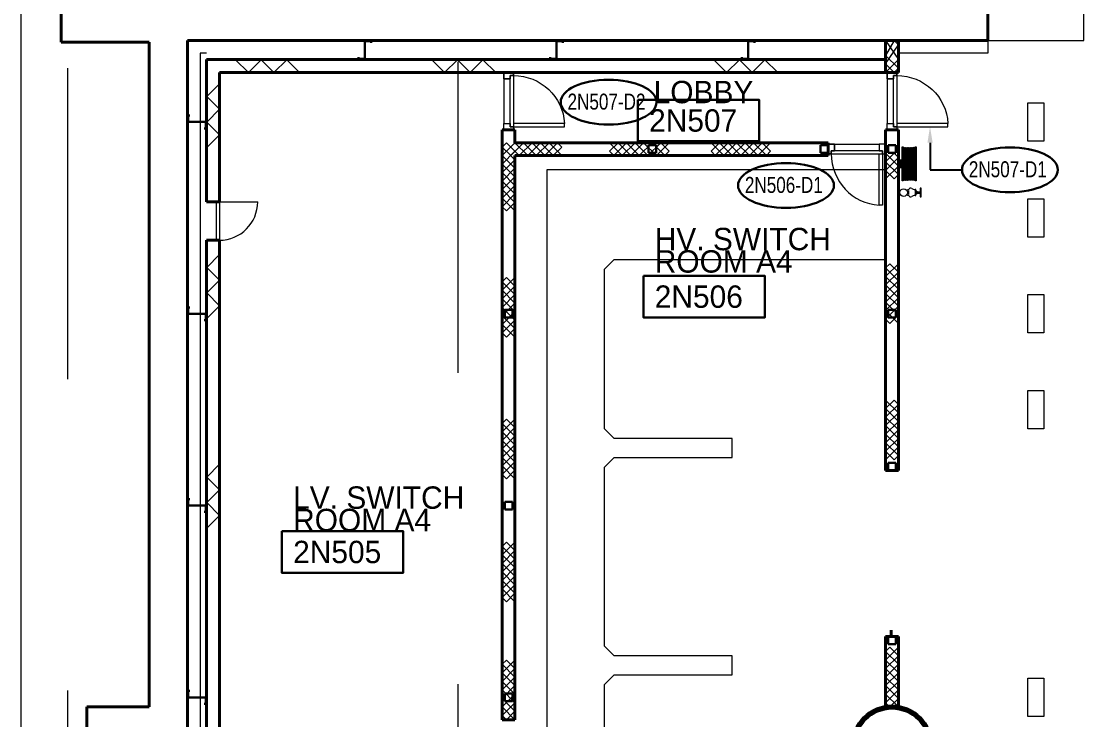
# Model space of a CAD drawing. Header units: metres. Extents: x 1807 to 3745, y 842 to 1968.
# Drawn here: x 3364.38 to 3381, y 1644.4 to 1655.33 of the extents above; entities that cross this region are included whole.
import ezdxf
from ezdxf import colors
from ezdxf.entities.mleader import LeaderData, LeaderLine
from ezdxf.enums import TextEntityAlignment as Align
from ezdxf.math import Vec2, Vec3

# ---------------------------------------------------------------- set-up
doc = ezdxf.new("R2010")
doc.units = ezdxf.units.M
doc.header["$MEASUREMENT"] = 0
for name, pattern in [('DGN1', [7.299439, 0, -7.299439]), ('DGN2', [9.732586, 4.866293, -4.866293]), ('DGN6', [18.248598, 0, -3.64972, 7.299439, -3.64972, 0, -3.64972])]:
    doc.linetypes.add(name, pattern=pattern)
doc.layers.get('0').update_dxf_attribs({"lineweight": 0})
for name, color, linetype, lineweight in [('Level 1', 7, 'Continuous', 0), ('Level 31', 7, 'Continuous', 0), ('Level 33', 7, 'Continuous', 0), ('Primary Door', 7, 'Continuous', 0), ('TRIRIGA DOOR BOX', 7, 'Continuous', 0)]:
    doc.layers.add(name, color=color, linetype=linetype, lineweight=lineweight)
doc.styles.add('Style-CHAR_FAST_FONT', font='CHAR_FAST_FONT.shx', dxfattribs={"height": 0.2})

# ---------------------------------------------------------------- blocks, each defined once
blk = doc.blocks.new('AnonymusCell_2')
at = {"layer": 'Primary Door', "color": 7, "linetype": 'Continuous', "lineweight": 30}
blk.add_ellipse((0, 0), major_axis=(0.75, 0), ratio=0.466667, dxfattribs=at)
at = {"layer": 'Primary Door', "color": 7, "linetype": 'Continuous', "lineweight": 30, "style": 'Style-CHAR_FAST_FONT', "width": 0.799986}
blk.add_text('2N507-D2', height=0.25, dxfattribs=at).set_placement((-0.643, 0.133), align=Align.TOP_LEFT)
blk = doc.blocks.new('AnonymusCell_4')
at = {"layer": 'Primary Door', "color": 7, "linetype": 'Continuous', "lineweight": 30}
blk.add_ellipse((0, 0), major_axis=(0.75, 0), ratio=0.466667, dxfattribs=at)
at = {"layer": 'Primary Door', "color": 7, "linetype": 'Continuous', "lineweight": 30, "style": 'Style-CHAR_FAST_FONT', "width": 0.799986}
blk.add_text('2N506-D1', height=0.25, dxfattribs=at).set_placement((-0.643, 0.133), align=Align.TOP_LEFT)
blk = doc.blocks.new('AnonymusCell_6')
at = {"layer": 'Primary Door', "color": 7, "linetype": 'Continuous', "lineweight": 30}
blk.add_ellipse((0, 0), major_axis=(0.75, 0), ratio=0.466667, dxfattribs=at)
at = {"layer": 'Primary Door', "color": 7, "linetype": 'Continuous', "lineweight": 30, "style": 'Style-CHAR_FAST_FONT', "width": 0.799986}
blk.add_text('2N507-D1', height=0.25, dxfattribs=at).set_placement((-0.643, 0.133), align=Align.TOP_LEFT)

msp = doc.modelspace()

# ---------------------------------------------------------------- linework, layer by layer
at = {"layer": 'Level 1', "color": 7, "linetype": 'DGN2', "lineweight": 0}
for p, q in [((3371.21, 1542.766), (3371.21, 1765.49)), ((3367.475, 1652.5), (3368.075, 1652.5))]:
    msp.add_line(p, q, dxfattribs=at)
at = {"layer": 'Level 1', "color": 7, "linetype": 'DGN2', "lineweight": 13}
msp.add_line((3365.1, 1761.65), (3365.1, 1536.741), dxfattribs=at)
at = {"layer": 'Level 1', "color": 7, "linetype": 'Continuous', "lineweight": 40}
for p, q in [((3379.5, 1754.682), (3379.5, 1655.025)), ((3365, 1655), (3365, 1657)), ((3379.5, 1655.025), (3366.975, 1655.025)), ((3366.975, 1655.025), (3366.975, 1536.2)), ((3377.9, 1655.025), (3378.1, 1655.025)), ((3377.9, 1655.025), (3377.9, 1654.525)), ((3378.1, 1655.025), (3378.1, 1654.525)), ((3366.375, 1655), (3365, 1655)), ((3366.375, 1644.6), (3366.375, 1655)), ((3367.275, 1654.725), (3367.275, 1652.5)), ((3377.9, 1654.725), (3367.275, 1654.725)), ((3378.1, 1654.525), (3367.475, 1654.525)), ((3367.475, 1654.525), (3367.475, 1652.5)), ((3377.9, 1654.525), (3378.1, 1654.525)), ((3371.9, 1644.4), (3371.9, 1653.625)), ((3372.1, 1653.625), (3371.9, 1653.625)), ((3372.1, 1653.625), (3372.1, 1653.425)), ((3377.9, 1653.625), (3378.1, 1653.625)), ((3377.9, 1653.625), (3377.9, 1648.3)), ((3378.1, 1653.625), (3378.1, 1648.3)), ((3377, 1653.425), (3372.1, 1653.425)), ((3377, 1653.425), (3377, 1653.225)), ((3377, 1653.225), (3372.1, 1653.225)), ((3372.1, 1644.4), (3372.1, 1653.225)), ((3367.475, 1652.5), (3367.275, 1652.5)), ((3367.475, 1651.9), (3367.275, 1651.9)), ((3367.275, 1651.9), (3367.275, 1632.1)), ((3367.475, 1651.9), (3367.475, 1632.1)), ((3377.9, 1648.3), (3378.1, 1648.3)), ((3377.9, 1645.7), (3378.1, 1645.7)), ((3377.9, 1645.7), (3377.9, 1644.6)), ((3378.1, 1645.7), (3378.1, 1644.6)), ((3365.4, 1644.6), (3366.375, 1644.6)), ((3365.4, 1643.4), (3365.4, 1644.6)), ((3377.9, 1644.6), (3378.1, 1644.6)), ((3371.9, 1644.4), (3372.1, 1644.4))]:
    msp.add_line(p, q, dxfattribs=at)
at = {"layer": 'Level 1', "color": 7, "linetype": 'Continuous', "lineweight": 0}
for p, q in [((3381, 1655.025), (3381, 1750.467)), ((3377.9, 1655.025), (3378.1, 1654.725)), ((3378.033, 1655.025), (3377.9, 1654.792)), ((3378.1, 1654.958), (3378.033, 1655.025)), ((3379.5, 1655.025), (3381, 1655.025)), ((3379.5, 1655.025), (3379.5, 1654.825)), ((3377.9, 1654.658), (3378.1, 1654.958)), ((3367.275, 1654.825), (3367.175, 1654.825)), ((3367.175, 1654.825), (3367.175, 1632.1)), ((3367.729, 1654.722), (3367.929, 1654.522)), ((3367.929, 1654.522), (3368.129, 1654.722)), ((3368.129, 1654.722), (3368.329, 1654.522)), ((3368.329, 1654.522), (3368.529, 1654.722)), ((3368.529, 1654.722), (3368.729, 1654.522)), ((3370.8, 1654.722), (3371, 1654.522)), ((3371, 1654.522), (3371.2, 1654.722)), ((3371.2, 1654.722), (3371.4, 1654.522)), ((3371.4, 1654.522), (3371.6, 1654.722)), ((3371.6, 1654.722), (3371.8, 1654.522)), ((3375.212, 1654.722), (3375.412, 1654.522)), ((3375.412, 1654.522), (3375.612, 1654.722)), ((3375.612, 1654.722), (3375.812, 1654.522)), ((3375.812, 1654.522), (3376.012, 1654.722)), ((3376.012, 1654.722), (3376.212, 1654.522)), ((3377.9, 1654.792), (3378.1, 1654.592)), ((3378.1, 1654.725), (3377.9, 1654.525)), ((3379.5, 1654.825), (3378.1, 1654.825)), ((3372.075, 1654.525), (3371.925, 1654.525)), ((3371.925, 1654.525), (3371.925, 1654.425)), ((3371.925, 1654.525), (3372.075, 1654.525)), ((3371.925, 1654.425), (3371.925, 1654.525)), ((3372.075, 1654.475), (3372.075, 1654.525)), ((3372.075, 1654.525), (3372.075, 1654.475)), ((3378.033, 1654.525), (3377.9, 1654.658)), ((3378.075, 1654.525), (3377.925, 1654.525)), ((3377.925, 1654.525), (3377.925, 1654.425)), ((3377.925, 1654.525), (3378.075, 1654.525)), ((3377.925, 1654.425), (3377.925, 1654.525)), ((3378.1, 1654.592), (3378.033, 1654.525)), ((3378.075, 1654.475), (3378.075, 1654.525)), ((3378.075, 1654.525), (3378.075, 1654.475)), ((3371.925, 1654.425), (3371.925, 1653.725)), ((3371.925, 1654.425), (3372.025, 1654.425)), ((3372.025, 1654.425), (3371.925, 1654.425)), ((3372.025, 1654.425), (3372.025, 1654.475)), ((3372.025, 1654.475), (3372.075, 1654.475)), ((3372.075, 1654.475), (3372.025, 1654.475)), ((3372.025, 1654.475), (3372.025, 1654.425)), ((3372.025, 1653.675), (3372.025, 1654.475)), ((3372.025, 1654.475), (3372.075, 1654.475)), ((3372.075, 1654.475), (3372.075, 1653.675)), ((3377.925, 1654.425), (3377.925, 1653.725)), ((3377.925, 1654.425), (3378.025, 1654.425)), ((3378.025, 1654.425), (3377.925, 1654.425)), ((3378.025, 1654.425), (3378.025, 1654.475)), ((3378.025, 1654.475), (3378.075, 1654.475)), ((3378.075, 1654.475), (3378.025, 1654.475)), ((3378.025, 1654.475), (3378.025, 1654.425)), ((3378.025, 1653.675), (3378.025, 1654.475)), ((3378.025, 1654.475), (3378.075, 1654.475)), ((3378.075, 1654.475), (3378.075, 1653.675)), ((3367.477, 1654.348), (3367.277, 1654.148)), ((3367.277, 1654.148), (3367.477, 1653.948)), ((3380.125, 1654.05), (3380.375, 1654.05)), ((3380.125, 1653.45), (3380.125, 1654.05)), ((3380.375, 1654.05), (3380.375, 1653.45)), ((3367.477, 1653.948), (3367.277, 1653.748)), ((3367.277, 1653.748), (3367.477, 1653.548)), ((3371.925, 1653.625), (3371.925, 1653.725)), ((3371.925, 1653.725), (3372.025, 1653.725)), ((3371.925, 1653.725), (3372.025, 1653.725)), ((3371.925, 1653.625), (3371.925, 1653.725)), ((3372.025, 1653.725), (3372.025, 1653.675)), ((3372.025, 1653.725), (3372.025, 1653.675)), ((3372.875, 1653.725), (3372.075, 1653.725)), ((3372.075, 1653.725), (3372.075, 1653.675)), ((3372.875, 1653.675), (3372.875, 1653.725)), ((3377.925, 1653.625), (3377.925, 1653.725)), ((3377.925, 1653.725), (3378.025, 1653.725)), ((3377.925, 1653.725), (3378.025, 1653.725)), ((3377.925, 1653.625), (3377.925, 1653.725)), ((3378.025, 1653.725), (3378.025, 1653.675)), ((3378.025, 1653.725), (3378.025, 1653.675)), ((3378.875, 1653.725), (3378.075, 1653.725)), ((3378.075, 1653.725), (3378.075, 1653.675)), ((3378.875, 1653.675), (3378.875, 1653.725)), ((3367.477, 1653.548), (3367.277, 1653.348)), ((3372.075, 1653.625), (3371.925, 1653.625)), ((3372.075, 1653.625), (3371.925, 1653.625)), ((3372.025, 1653.675), (3372.075, 1653.675)), ((3372.025, 1653.675), (3372.075, 1653.675)), ((3372.075, 1653.675), (3372.025, 1653.675)), ((3372.075, 1653.675), (3372.075, 1653.625)), ((3372.075, 1653.675), (3372.875, 1653.675)), ((3372.075, 1653.675), (3372.075, 1653.625)), ((3378.075, 1653.625), (3377.925, 1653.625)), ((3378.075, 1653.625), (3377.925, 1653.625)), ((3378.025, 1653.675), (3378.075, 1653.675)), ((3378.025, 1653.675), (3378.075, 1653.675)), ((3378.075, 1653.675), (3378.025, 1653.675)), ((3378.075, 1653.675), (3378.075, 1653.625)), ((3378.075, 1653.675), (3378.875, 1653.675)), ((3378.075, 1653.675), (3378.075, 1653.625)), ((3371.9, 1653.225), (3372.1, 1653.425)), ((3371.967, 1653.425), (3371.9, 1653.358)), ((3371.9, 1653.358), (3372.033, 1653.225)), ((3372.167, 1653.225), (3371.967, 1653.425)), ((3372.033, 1653.225), (3372.233, 1653.425)), ((3372.1, 1653.425), (3372.3, 1653.225)), ((3372.367, 1653.425), (3372.167, 1653.225)), ((3372.233, 1653.425), (3372.433, 1653.225)), ((3372.3, 1653.225), (3372.5, 1653.425)), ((3372.567, 1653.225), (3372.367, 1653.425)), ((3372.433, 1653.225), (3372.633, 1653.425)), ((3372.5, 1653.425), (3372.7, 1653.225)), ((3372.767, 1653.425), (3372.567, 1653.225)), ((3372.633, 1653.425), (3372.833, 1653.225)), ((3372.7, 1653.225), (3372.833, 1653.358)), ((3372.833, 1653.358), (3372.767, 1653.425)), ((3373.713, 1653.425), (3373.58, 1653.292)), ((3373.78, 1653.225), (3373.58, 1653.425)), ((3373.646, 1653.225), (3373.846, 1653.425)), ((3373.913, 1653.225), (3373.713, 1653.425)), ((3373.98, 1653.425), (3373.78, 1653.225)), ((3373.846, 1653.425), (3374.046, 1653.225)), ((3374.113, 1653.425), (3373.913, 1653.225)), ((3374.18, 1653.225), (3373.98, 1653.425)), ((3374.046, 1653.225), (3374.246, 1653.425)), ((3374.313, 1653.225), (3374.113, 1653.425)), ((3374.38, 1653.425), (3374.18, 1653.225)), ((3374.246, 1653.425), (3374.446, 1653.225)), ((3374.513, 1653.425), (3374.313, 1653.225)), ((3374.513, 1653.292), (3374.38, 1653.425)), ((3375.301, 1653.425), (3375.168, 1653.292)), ((3375.368, 1653.225), (3375.168, 1653.425)), ((3375.234, 1653.225), (3375.434, 1653.425)), ((3375.501, 1653.225), (3375.301, 1653.425)), ((3375.568, 1653.425), (3375.368, 1653.225)), ((3375.434, 1653.425), (3375.634, 1653.225)), ((3375.701, 1653.425), (3375.501, 1653.225)), ((3375.768, 1653.225), (3375.568, 1653.425)), ((3375.634, 1653.225), (3375.834, 1653.425)), ((3375.901, 1653.225), (3375.701, 1653.425)), ((3375.968, 1653.425), (3375.768, 1653.225)), ((3375.834, 1653.425), (3376.034, 1653.225)), ((3376.101, 1653.425), (3375.901, 1653.225)), ((3376.101, 1653.292), (3375.968, 1653.425)), ((3377, 1653.25), (3377, 1653.4)), ((3377, 1653.4), (3377.1, 1653.4)), ((3377, 1653.4), (3377, 1653.25)), ((3377.1, 1653.4), (3377, 1653.4)), ((3377.1, 1653.4), (3377.8, 1653.4)), ((3377.1, 1653.4), (3377.1, 1653.3)), ((3377.1, 1653.3), (3377.1, 1653.4)), ((3377.9, 1653.4), (3377.8, 1653.4)), ((3377.8, 1653.4), (3377.8, 1653.3)), ((3377.8, 1653.4), (3377.8, 1653.3)), ((3377.9, 1653.4), (3377.8, 1653.4)), ((3377.9, 1653.25), (3377.9, 1653.4)), ((3377.9, 1653.25), (3377.9, 1653.4)), ((3380.375, 1653.45), (3380.125, 1653.45)), ((3371.967, 1653.292), (3371.9, 1653.225)), ((3371.9, 1653.092), (3372.1, 1653.292)), ((3371.9, 1653.225), (3372.1, 1653.025)), ((3372.1, 1653.158), (3371.967, 1653.292)), ((3373.58, 1653.292), (3373.646, 1653.225)), ((3374.446, 1653.225), (3374.513, 1653.292)), ((3375.168, 1653.292), (3375.234, 1653.225)), ((3376.034, 1653.225), (3376.101, 1653.292)), ((3377.05, 1653.25), (3377, 1653.25)), ((3377, 1653.25), (3377.05, 1653.25)), ((3377.1, 1653.3), (3377.05, 1653.3)), ((3377.05, 1653.3), (3377.05, 1653.25)), ((3377.05, 1653.25), (3377.05, 1653.3)), ((3377.05, 1653.3), (3377.1, 1653.3)), ((3377.85, 1653.3), (3377.05, 1653.3)), ((3377.05, 1653.3), (3377.05, 1653.25)), ((3377.05, 1653.25), (3377.85, 1653.25)), ((3377.8, 1653.3), (3377.85, 1653.3)), ((3377.8, 1653.3), (3377.85, 1653.3)), ((3377.8, 1652.45), (3377.8, 1653.25)), ((3377.8, 1653.25), (3377.85, 1653.25)), ((3377.85, 1653.3), (3377.85, 1653.25)), ((3377.85, 1653.3), (3377.85, 1653.25)), ((3377.85, 1653.25), (3377.85, 1653.3)), ((3377.85, 1653.25), (3377.9, 1653.25)), ((3377.85, 1653.25), (3377.85, 1652.45)), ((3377.85, 1653.25), (3377.9, 1653.25)), ((3378.033, 1653.26), (3377.9, 1653.127)), ((3377.9, 1653.26), (3378.1, 1653.06)), ((3377.9, 1652.993), (3378.1, 1653.193)), ((3378.1, 1653.193), (3378.033, 1653.26)), ((3378.176, 1653.339), (3378.176, 1652.849)), ((3378.194, 1653.339), (3378.194, 1652.849)), ((3378.213, 1653.339), (3378.213, 1652.849)), ((3378.231, 1653.339), (3378.231, 1652.849)), ((3378.25, 1653.337), (3378.25, 1652.849)), ((3378.25, 1653.337), (3378.25, 1652.849)), ((3378.269, 1653.339), (3378.269, 1652.849)), ((3378.287, 1653.339), (3378.287, 1652.849)), ((3378.306, 1653.339), (3378.306, 1652.849)), ((3378.324, 1653.339), (3378.324, 1652.849)), ((3378.343, 1653.339), (3378.343, 1652.849)), ((3378.361, 1653.339), (3378.361, 1652.849)), ((3371.9, 1652.958), (3372.1, 1653.158)), ((3372.1, 1652.892), (3371.9, 1653.092)), ((3372.1, 1653.025), (3371.9, 1652.825)), ((3377.9, 1653.127), (3378.1, 1652.927)), ((3378.1, 1653.06), (3377.9, 1652.86)), ((3372.1, 1652.758), (3371.9, 1652.958)), ((3371.9, 1652.692), (3372.1, 1652.892)), ((3378.033, 1652.86), (3377.9, 1652.993)), ((3378.1, 1652.927), (3378.033, 1652.86)), ((3371.9, 1652.825), (3372.1, 1652.625)), ((3371.9, 1652.558), (3372.1, 1652.758)), ((3372.1, 1652.492), (3371.9, 1652.692)), ((3378.246, 1652.692), (3378.246, 1652.693)), ((3378.246, 1652.693), (3378.261, 1652.693)), ((3378.371, 1652.693), (3378.361, 1652.693)), ((3378.361, 1652.693), (3378.361, 1652.598)), ((3378.371, 1652.598), (3378.371, 1652.693)), ((3378.458, 1652.713), (3378.438, 1652.713)), ((3378.438, 1652.713), (3378.438, 1652.578)), ((3378.458, 1652.578), (3378.458, 1652.713)), ((3372.1, 1652.625), (3371.9, 1652.425)), ((3372.1, 1652.358), (3371.9, 1652.558)), ((3378.227, 1652.684), (3378.243, 1652.684)), ((3378.243, 1652.607), (3378.227, 1652.607)), ((3378.261, 1652.664), (3378.246, 1652.664)), ((3378.261, 1652.627), (3378.246, 1652.627)), ((3378.261, 1652.598), (3378.246, 1652.598)), ((3378.361, 1652.598), (3378.371, 1652.598)), ((3378.383, 1652.668), (3378.371, 1652.668)), ((3378.371, 1652.668), (3378.371, 1652.623)), ((3378.383, 1652.656), (3378.371, 1652.656)), ((3378.383, 1652.635), (3378.371, 1652.635)), ((3378.371, 1652.623), (3378.38, 1652.623)), ((3378.403, 1652.657), (3378.403, 1652.653)), ((3378.438, 1652.653), (3378.403, 1652.653)), ((3378.403, 1652.653), (3378.403, 1652.638)), ((3378.403, 1652.638), (3378.403, 1652.634)), ((3378.403, 1652.638), (3378.438, 1652.638)), ((3378.438, 1652.638), (3378.438, 1652.653)), ((3378.438, 1652.578), (3378.458, 1652.578)), ((3380.125, 1652.55), (3380.375, 1652.55)), ((3380.125, 1651.95), (3380.125, 1652.55)), ((3380.375, 1652.55), (3380.375, 1651.95)), ((3371.9, 1652.425), (3371.967, 1652.358)), ((3371.967, 1652.358), (3372.1, 1652.492)), ((3377.85, 1652.45), (3377.8, 1652.45)), ((3380.375, 1651.95), (3380.125, 1651.95)), ((3367.477, 1651.676), (3367.277, 1651.476)), ((3377.967, 1651.533), (3377.9, 1651.467)), ((3377.9, 1651.333), (3378.1, 1651.533)), ((3378.1, 1651.4), (3377.967, 1651.533)), ((3367.277, 1651.476), (3367.477, 1651.276)), ((3377.9, 1651.467), (3378.1, 1651.267)), ((3377.9, 1651.2), (3378.1, 1651.4)), ((3367.477, 1651.276), (3367.277, 1651.076)), ((3371.967, 1651.317), (3371.9, 1651.25)), ((3371.9, 1651.117), (3372.1, 1651.317)), ((3371.9, 1651.25), (3372.1, 1651.05)), ((3372.1, 1651.184), (3371.967, 1651.317)), ((3378.1, 1651.133), (3377.9, 1651.333)), ((3378.1, 1651.267), (3377.9, 1651.067)), ((3378.1, 1651), (3377.9, 1651.2)), ((3367.277, 1651.076), (3367.477, 1650.876)), ((3371.9, 1650.984), (3372.1, 1651.184)), ((3372.1, 1650.917), (3371.9, 1651.117)), ((3372.1, 1651.05), (3371.9, 1650.85)), ((3377.9, 1650.933), (3378.1, 1651.133)), ((3377.9, 1651.067), (3378.1, 1650.867)), ((3380.125, 1651.05), (3380.375, 1651.05)), ((3380.125, 1650.45), (3380.125, 1651.05)), ((3380.375, 1651.05), (3380.375, 1650.45)), ((3367.477, 1650.876), (3367.277, 1650.676)), ((3372.1, 1650.784), (3371.9, 1650.984)), ((3371.9, 1650.717), (3372.1, 1650.917)), ((3377.9, 1650.8), (3378.1, 1651)), ((3378.1, 1650.733), (3377.9, 1650.933)), ((3378.1, 1650.867), (3377.9, 1650.667)), ((3371.9, 1650.85), (3372.1, 1650.65)), ((3371.9, 1650.584), (3372.1, 1650.784)), ((3372.1, 1650.517), (3371.9, 1650.717)), ((3378.1, 1650.6), (3377.9, 1650.8)), ((3377.967, 1650.6), (3378.1, 1650.733)), ((3372.1, 1650.65), (3371.9, 1650.45)), ((3372.1, 1650.384), (3371.9, 1650.584)), ((3377.9, 1650.667), (3377.967, 1650.6)), ((3371.9, 1650.45), (3371.967, 1650.384)), ((3371.967, 1650.384), (3372.1, 1650.517)), ((3380.375, 1650.45), (3380.125, 1650.45)), ((3380.125, 1649.55), (3380.375, 1649.55)), ((3380.125, 1648.95), (3380.125, 1649.55)), ((3380.375, 1649.55), (3380.375, 1648.95)), ((3377.9, 1649.4), (3378.1, 1649.2)), ((3378.033, 1649.4), (3377.9, 1649.267)), ((3378.1, 1649.333), (3378.033, 1649.4)), ((3377.9, 1649.133), (3378.1, 1649.333)), ((3377.9, 1649.267), (3378.1, 1649.067)), ((3378.1, 1649.2), (3377.9, 1649)), ((3371.967, 1649.102), (3371.9, 1649.036)), ((3371.9, 1648.902), (3372.1, 1649.102)), ((3371.9, 1649.036), (3372.1, 1648.836)), ((3372.1, 1648.969), (3371.967, 1649.102)), ((3378.1, 1648.933), (3377.9, 1649.133)), ((3378.1, 1649.067), (3377.9, 1648.867)), ((3371.9, 1648.769), (3372.1, 1648.969)), ((3372.1, 1648.702), (3371.9, 1648.902)), ((3377.9, 1649), (3378.1, 1648.8)), ((3377.9, 1648.733), (3378.1, 1648.933)), ((3380.375, 1648.95), (3380.125, 1648.95)), ((3372.1, 1648.836), (3371.9, 1648.636)), ((3372.1, 1648.569), (3371.9, 1648.769)), ((3371.9, 1648.502), (3372.1, 1648.702)), ((3377.9, 1648.867), (3378.1, 1648.667)), ((3378.1, 1648.8), (3377.9, 1648.6)), ((3378.1, 1648.533), (3377.9, 1648.733)), ((3371.9, 1648.636), (3372.1, 1648.436)), ((3371.9, 1648.369), (3372.1, 1648.569)), ((3378.1, 1648.667), (3377.9, 1648.467)), ((3377.9, 1648.6), (3378.033, 1648.467)), ((3367.477, 1648.396), (3367.277, 1648.196)), ((3372.1, 1648.302), (3371.9, 1648.502)), ((3372.1, 1648.436), (3371.9, 1648.236)), ((3372.1, 1648.169), (3371.9, 1648.369)), ((3378.033, 1648.467), (3378.1, 1648.533)), ((3371.9, 1648.236), (3371.967, 1648.169)), ((3371.967, 1648.169), (3372.1, 1648.302)), ((3367.277, 1648.196), (3367.477, 1647.996)), ((3367.477, 1647.996), (3367.277, 1647.796)), ((3367.277, 1647.796), (3367.477, 1647.596)), ((3367.477, 1647.596), (3367.277, 1647.396)), ((3371.967, 1647.179), (3371.9, 1647.112)), ((3371.9, 1646.979), (3372.1, 1647.179)), ((3371.9, 1647.112), (3372.1, 1646.912)), ((3371.9, 1646.846), (3372.1, 1647.046)), ((3372.1, 1647.046), (3371.967, 1647.179)), ((3372.1, 1646.779), (3371.9, 1646.979)), ((3372.1, 1646.912), (3371.9, 1646.712)), ((3372.1, 1646.646), (3371.9, 1646.846)), ((3371.9, 1646.579), (3372.1, 1646.779)), ((3371.9, 1646.712), (3372.1, 1646.512)), ((3371.9, 1646.446), (3372.1, 1646.646)), ((3372.1, 1646.379), (3371.9, 1646.579)), ((3372.1, 1646.512), (3371.9, 1646.312)), ((3372.1, 1646.246), (3371.9, 1646.446)), ((3371.967, 1646.246), (3372.1, 1646.379)), ((3371.9, 1646.312), (3371.967, 1646.246)), ((3377.967, 1645.533), (3377.9, 1645.467)), ((3377.9, 1645.333), (3378.1, 1645.533)), ((3377.9, 1645.467), (3378.1, 1645.267)), ((3377.9, 1645.2), (3378.1, 1645.4)), ((3378.1, 1645.4), (3377.967, 1645.533)), ((3371.967, 1645.333), (3371.9, 1645.267)), ((3371.9, 1645.133), (3372.1, 1645.333)), ((3371.9, 1645.267), (3372.1, 1645.067)), ((3372.1, 1645.2), (3371.967, 1645.333)), ((3378.1, 1645.133), (3377.9, 1645.333)), ((3378.1, 1645.267), (3377.9, 1645.067)), ((3371.9, 1645), (3372.1, 1645.2)), ((3372.1, 1644.933), (3371.9, 1645.133)), ((3372.1, 1645.067), (3371.9, 1644.867)), ((3378.1, 1645), (3377.9, 1645.2)), ((3377.9, 1644.933), (3378.1, 1645.133)), ((3377.9, 1645.067), (3378.1, 1644.867)), ((3380.125, 1645.05), (3380.375, 1645.05)), ((3380.125, 1644.45), (3380.125, 1645.05)), ((3380.375, 1645.05), (3380.375, 1644.45)), ((3372.1, 1644.8), (3371.9, 1645)), ((3371.9, 1644.733), (3372.1, 1644.933)), ((3377.9, 1644.8), (3378.1, 1645)), ((3378.1, 1644.733), (3377.9, 1644.933)), ((3371.9, 1644.867), (3372.1, 1644.667)), ((3371.9, 1644.6), (3372.1, 1644.8)), ((3372.1, 1644.533), (3371.9, 1644.733)), ((3378.1, 1644.867), (3377.9, 1644.667)), ((3378.1, 1644.6), (3377.9, 1644.8)), ((3377.967, 1644.6), (3378.1, 1644.733)), ((3372.1, 1644.667), (3371.9, 1644.467)), ((3372.1, 1644.4), (3371.9, 1644.6)), ((3377.9, 1644.667), (3377.967, 1644.6)), ((3371.9, 1644.467), (3371.967, 1644.4)), ((3371.967, 1644.4), (3372.1, 1644.533)), ((3380.375, 1644.45), (3380.125, 1644.45))]:
    msp.add_line(p, q, dxfattribs=at)
at = {"layer": 'Level 1', "color": 7, "linetype": 'Continuous', "lineweight": 13}
for p, q in [((3364.375, 1537.239), (3364.375, 1657.425)), ((3378.158, 1652.829), (3378.158, 1653.359)), ((3378.158, 1653.359), (3378.172, 1653.359)), ((3378.172, 1653.359), (3378.172, 1652.829)), ((3378.363, 1652.829), (3378.363, 1653.359)), ((3378.363, 1653.359), (3378.378, 1653.359)), ((3378.378, 1653.359), (3378.378, 1652.829)), ((3372.6, 1653), (3372.6, 1641.7)), ((3377.9, 1653), (3372.6, 1653)), ((3377.9, 1651.6), (3377.9, 1653)), ((3378.172, 1652.829), (3378.158, 1652.829)), ((3378.378, 1652.829), (3378.363, 1652.829)), ((3367.425, 1652.5), (3367.425, 1651.9)), ((3367.475, 1652.5), (3367.475, 1651.9)), ((3373.5, 1651.45), (3373.65, 1651.6)), ((3373.65, 1651.6), (3377.9, 1651.6)), ((3373.5, 1648.95), (3373.5, 1651.45)), ((3373.65, 1648.8), (3373.5, 1648.95)), ((3375.5, 1648.8), (3373.65, 1648.8)), ((3375.5, 1648.5), (3375.5, 1648.8)), ((3373.5, 1648.35), (3373.65, 1648.5)), ((3373.65, 1648.5), (3375.5, 1648.5)), ((3373.5, 1645.55), (3373.5, 1648.35)), ((3373.65, 1645.4), (3373.5, 1645.55)), ((3375.5, 1645.4), (3373.65, 1645.4)), ((3375.5, 1645.1), (3375.5, 1645.4)), ((3373.5, 1644.95), (3373.65, 1645.1)), ((3373.65, 1645.1), (3375.5, 1645.1)), ((3373.5, 1642.15), (3373.5, 1644.95))]:
    msp.add_line(p, q, dxfattribs=at)
at = {"layer": 'Level 1', "color": 7, "linetype": 'Continuous', "lineweight": 30}
for p, q in [((3369.75, 1654.737), (3369.75, 1655.013)), ((3369.75, 1655.013), (3369.85, 1655.013)), ((3369.85, 1655.013), (3369.85, 1654.987)), ((3372.75, 1654.737), (3372.75, 1655.013)), ((3372.75, 1655.013), (3372.85, 1655.013)), ((3372.85, 1655.013), (3372.85, 1654.987)), ((3375.75, 1654.737), (3375.75, 1655.013)), ((3375.75, 1655.013), (3375.85, 1655.013)), ((3375.85, 1655.013), (3375.85, 1654.987)), ((3369.65, 1654.737), (3369.65, 1654.763)), ((3369.65, 1654.737), (3369.75, 1654.737)), ((3372.65, 1654.737), (3372.65, 1654.763)), ((3372.65, 1654.737), (3372.75, 1654.737)), ((3375.65, 1654.737), (3375.65, 1654.763)), ((3375.65, 1654.737), (3375.75, 1654.737)), ((3366.988, 1653.85), (3367.012, 1653.85)), ((3366.988, 1653.85), (3366.988, 1653.75)), ((3366.988, 1653.75), (3367.262, 1653.75)), ((3367.262, 1653.75), (3367.262, 1653.65)), ((3367.262, 1653.65), (3367.238, 1653.65)), ((3374.31, 1653.385), (3374.19, 1653.385)), ((3374.19, 1653.385), (3374.19, 1653.265)), ((3374.31, 1653.265), (3374.31, 1653.385)), ((3377, 1653.385), (3376.88, 1653.385)), ((3376.88, 1653.385), (3376.88, 1653.265)), ((3377, 1653.265), (3377, 1653.385)), ((3378.06, 1653.385), (3377.94, 1653.385)), ((3377.94, 1653.385), (3377.94, 1653.265)), ((3378.06, 1653.265), (3378.06, 1653.385)), ((3374.19, 1653.265), (3374.31, 1653.265)), ((3376.88, 1653.265), (3377, 1653.265)), ((3377.94, 1653.265), (3378.06, 1653.265)), ((3378.122, 1653.043), (3378.122, 1653.145)), ((3378.122, 1653.145), (3378.152, 1653.145)), ((3378.152, 1653.043), (3378.122, 1653.043)), ((3378.152, 1653.145), (3378.152, 1653.043)), ((3366.988, 1650.85), (3367.012, 1650.85)), ((3366.988, 1650.85), (3366.988, 1650.75)), ((3366.988, 1650.75), (3367.262, 1650.75)), ((3367.262, 1650.75), (3367.262, 1650.65)), ((3372.06, 1650.81), (3371.94, 1650.81)), ((3371.94, 1650.81), (3371.94, 1650.69)), ((3372.06, 1650.69), (3372.06, 1650.81)), ((3378.06, 1650.81), (3377.94, 1650.81)), ((3377.94, 1650.81), (3377.94, 1650.69)), ((3378.06, 1650.69), (3378.06, 1650.81)), ((3367.262, 1650.65), (3367.238, 1650.65)), ((3371.94, 1650.69), (3372.06, 1650.69)), ((3377.94, 1650.69), (3378.06, 1650.69)), ((3378.06, 1648.42), (3377.94, 1648.42)), ((3377.94, 1648.42), (3377.94, 1648.3)), ((3378.06, 1648.3), (3378.06, 1648.42)), ((3377.94, 1648.3), (3378.06, 1648.3)), ((3366.988, 1647.85), (3367.012, 1647.85)), ((3366.988, 1647.85), (3366.988, 1647.75)), ((3366.988, 1647.75), (3367.262, 1647.75)), ((3367.262, 1647.75), (3367.262, 1647.65)), ((3372.06, 1647.81), (3371.94, 1647.81)), ((3371.94, 1647.81), (3371.94, 1647.69)), ((3372.06, 1647.69), (3372.06, 1647.81)), ((3367.262, 1647.65), (3367.238, 1647.65)), ((3371.94, 1647.69), (3372.06, 1647.69)), ((3378.06, 1645.7), (3377.94, 1645.7)), ((3377.94, 1645.7), (3377.94, 1645.58)), ((3377.94, 1645.58), (3378.06, 1645.58)), ((3378.06, 1645.58), (3378.06, 1645.7)), ((3366.988, 1644.85), (3367.012, 1644.85)), ((3366.988, 1644.85), (3366.988, 1644.75)), ((3366.988, 1644.75), (3367.262, 1644.75)), ((3367.262, 1644.75), (3367.262, 1644.65)), ((3372.06, 1644.81), (3371.94, 1644.81)), ((3371.94, 1644.81), (3371.94, 1644.69)), ((3372.06, 1644.69), (3372.06, 1644.81)), ((3367.262, 1644.65), (3367.238, 1644.65)), ((3371.94, 1644.69), (3372.06, 1644.69))]:
    msp.add_line(p, q, dxfattribs=at)
at = {"layer": 'Level 1', "color": 7, "linetype": 'DGN1', "lineweight": 0}
for p, q in [((3378.152, 1653.143), (3378.359, 1653.143)), ((3378.152, 1653.046), (3378.359, 1653.046))]:
    msp.add_line(p, q, dxfattribs=at)
at = {"layer": 'Level 1', "color": 7, "linetype": 'DGN6', "lineweight": 40}
msp.add_line((3377.988, 1645.7), (3377.988, 1648.3), dxfattribs=at)
at = {"layer": 'Level 1', "color": 7, "linetype": 'Continuous', "lineweight": 13}
msp.add_circle((3378.181, 1652.646), 0.06, dxfattribs=at)
at = {"layer": 'Level 1', "color": 7, "linetype": 'Continuous', "lineweight": 70}
msp.add_circle((3378, 1644), 0.6, dxfattribs=at)
at = {"layer": 'Level 1', "color": 7, "linetype": 'Continuous', "lineweight": 0}
for centre, radius, start, end in [((3378.283, 1652.679), 0.04, 158.767, 201.233), ((3378.292, 1652.68), 0.0339, 61.1573, 156.7573), ((3378.223, 1652.679), 0.04, 338.767, 21.233), ((3378.357, 1652.773), 0.0799, 232.5986, 272.7841), ((3378.313, 1652.646), 0.0701, 164.7036, 195.2964), ((3378.283, 1652.613), 0.04, 158.767, 201.233), ((3378.193, 1652.646), 0.0701, 344.7036, 15.2964), ((3378.223, 1652.613), 0.04, 338.767, 21.233), ((3378.292, 1652.612), 0.0339, 203.2427, 298.8427), ((3378.357, 1652.518), 0.0799, 87.2159, 127.4014), ((3378.381, 1652.629), 0.00618, 256.1244, 76.1244), ((3378.381, 1652.662), 0.00618, 283.8756, 76.1244), ((3378.376, 1652.646), 0.0127, 304.4192, 55.5808), ((3378.402, 1652.678), 0.0205, 219.866, 270.7387), ((3378.402, 1652.613), 0.0205, 89.2613, 140.134)]:
    msp.add_arc(centre, radius, start, end, dxfattribs=at)
at = {"layer": 'Level 1', "color": 7, "linetype": 'DGN2', "lineweight": 0}
msp.add_arc((3367.475, 1652.5), 0.6, 270, 0, dxfattribs=at)
at = {"layer": 'Level 1', "color": 7, "linetype": 'Continuous', "lineweight": 0, "extrusion": (0, 0, -1)}
for centre, major_axis, ratio, start_param, end_param in [((3372.075, 1653.689), (0.8, 0), 0.982543, -1.570796, -0.045423), ((3378.075, 1653.689), (0.8, 0), 0.982543, -1.570796, -0.045423), ((3378.185, 1653.333), (0, -0.017), 0.578812, 1.981756, 4.478097), ((3378.203, 1653.333), (0, -0.017), 0.578812, 1.981756, 4.478097), ((3378.222, 1653.333), (0, -0.017), 0.578812, 1.981756, 4.478097), ((3378.24, 1653.333), (0, -0.017), 0.578812, 1.981756, 4.478097), ((3378.26, 1652.856), (0, 0.017), 0.578813, 1.981756, 4.478097), ((3378.278, 1652.856), (0, 0.017), 0.578813, 1.981756, 4.478097), ((3378.297, 1652.856), (0, 0.017), 0.578813, 1.981756, 4.478097), ((3378.315, 1652.856), (0, 0.017), 0.578813, 1.981756, 4.478097), ((3378.334, 1652.856), (0, 0.017), 0.578813, 1.981756, 4.478097), ((3378.352, 1652.856), (0, 0.017), 0.578813, 1.981756, 4.478097)]:
    msp.add_ellipse(centre, major_axis=major_axis, ratio=ratio, start_param=start_param, end_param=end_param, dxfattribs=at)
at = {"layer": 'Level 1', "color": 7, "linetype": 'Continuous', "lineweight": 0}
for centre, major_axis, ratio, start_param, end_param in [((3377.836, 1653.25), (0, 0.8), 0.982543, 1.570796, 3.096169), ((3378.26, 1653.333), (0, 0.017), 0.578812, 5.123349, 7.619689), ((3378.278, 1653.333), (0, 0.017), 0.578812, 5.123349, 7.619689), ((3378.297, 1653.333), (0, 0.017), 0.578812, 5.123349, 7.619689), ((3378.315, 1653.333), (0, 0.017), 0.578812, 5.123349, 7.619689), ((3378.334, 1653.333), (0, 0.017), 0.578812, 5.123349, 7.619689), ((3378.352, 1653.333), (0, 0.017), 0.578812, 5.123349, 7.619689), ((3378.185, 1652.856), (0, -0.017), 0.578813, 5.123349, 7.619689), ((3378.203, 1652.856), (0, -0.017), 0.578813, 5.123349, 7.619689), ((3378.222, 1652.856), (0, -0.017), 0.578813, 5.123349, 7.619689), ((3378.24, 1652.856), (0, -0.017), 0.578813, 5.123349, 7.619689)]:
    msp.add_ellipse(centre, major_axis=major_axis, ratio=ratio, start_param=start_param, end_param=end_param, dxfattribs=at)
at = {"layer": 'TRIRIGA DOOR BOX', "color": 251, "linetype": 'Continuous', "lineweight": 30, "true_color": 0x555555}
for points in [[(3374.021, 1654.098), (3375.921, 1654.098), (3375.921, 1653.448), (3374.021, 1653.448)], [(3374.11, 1651.343), (3376.01, 1651.343), (3376.01, 1650.693), (3374.11, 1650.693)], [(3368.451, 1647.349), (3370.351, 1647.349), (3370.351, 1646.699), (3368.451, 1646.699)]]:
    msp.add_lwpolyline(points, close=True, dxfattribs=at)

# ---------------------------------------------------------------- block references
at = {"color": 7, "linetype": 'Continuous', "lineweight": 0}
for name, p in [('AnonymusCell_2', (3373.566, 1654.06)), ('AnonymusCell_6', (3379.845, 1653.002)), ('AnonymusCell_4', (3376.341, 1652.757))]:
    msp.add_blockref(name, p, dxfattribs=at)

# ---------------------------------------------------------------- texts
at = {"layer": 'Level 31', "color": 7, "linetype": 'Continuous', "lineweight": 30, "style": 'Style-CHAR_FAST_FONT'}
msp.add_text('LOBBY', height=0.35, dxfattribs=at).set_placement((3374.27, 1654.218), align=Align.MIDDLE_LEFT)
at = {"layer": 'Level 31', "color": 7, "linetype": 'Continuous', "lineweight": 30, "char_height": 0.35, "width": 3.69842, "attachment_point": 4, "line_spacing_factor": 0.6, "style": 'Style-CHAR_FAST_FONT'}
for s, insert in [('HV. SWITCH\\PROOM A4\\P', (3374.287, 1651.741)), ('LV. SWITCH\\PROOM A4\\P', (3368.629, 1647.697))]:
    msp.add_mtext(s, dxfattribs=dict(at, insert=insert))
at = {"layer": 'Level 33', "color": 7, "linetype": 'Continuous', "lineweight": 13, "style": 'Style-CHAR_FAST_FONT'}
for s, p in [('2N507', (3374.199, 1653.773)), ('2N506', (3374.287, 1651.018)), ('2N505', (3368.629, 1647.024))]:
    msp.add_text(s, height=0.35, dxfattribs=at).set_placement(p, align=Align.MIDDLE_LEFT)

# ---------------------------------------------------------------- leaders
at = {"layer": 'Primary Door', "color": 7, "linetype": 'Continuous', "lineweight": 30}
ml = msp.add_multileader_mtext('Standard', dxfattribs=at)
ml.set_content('')
ml.set_leader_properties()
ml.build(insert=Vec2(0, 0))
ml.multileader.update_dxf_attribs({"text_left_attachment_type": 2, "text_right_attachment_type": 2, "text_top_attachment_type": 2, "text_bottom_attachment_type": 2, "dogleg_length": 0, "arrow_head_size": 0.25})
ctx = ml.context
ctx.base_point, ctx.char_height, ctx.arrow_head_size, ctx.landing_gap_size, ctx.plane_origin = Vec3(2951.6, 1497.927), 0.2, 0.25, 0, Vec3(2951.1, 1498.6)
ctx.left_attachment, ctx.right_attachment, ctx.top_attachment, ctx.bottom_attachment = 2, 2, 2, 2
notes = []
notes.append((ctx, [(0, (1, 1, 0), (3379.095, 1653.002), (1, 0), 0, [(0, [(3378.595, 1653.675), (3378.595, 1653.002)], 0, [])])]))
ctx.mtext, ml.multileader.dxf.content_type = None, 0
for ctx, leaders in notes:
    for number, flags, end, landing, length, lines in leaders:
        leader = LeaderData()
        leader.index, (leader.has_last_leader_line, leader.has_dogleg_vector, leader.attachment_direction) = number, flags
        leader.last_leader_point, leader.dogleg_vector, leader.dogleg_length = Vec3(end), Vec3(landing), length
        for number, points, colour, breaks in lines:
            line = LeaderLine()
            line.index, line.vertices, line.color, line.breaks = number, Vec3.list(points), colors.encode_raw_color(colour), breaks
            leader.lines.append(line)
        ctx.leaders.append(leader)

doc.saveas('drawing.dxf')
